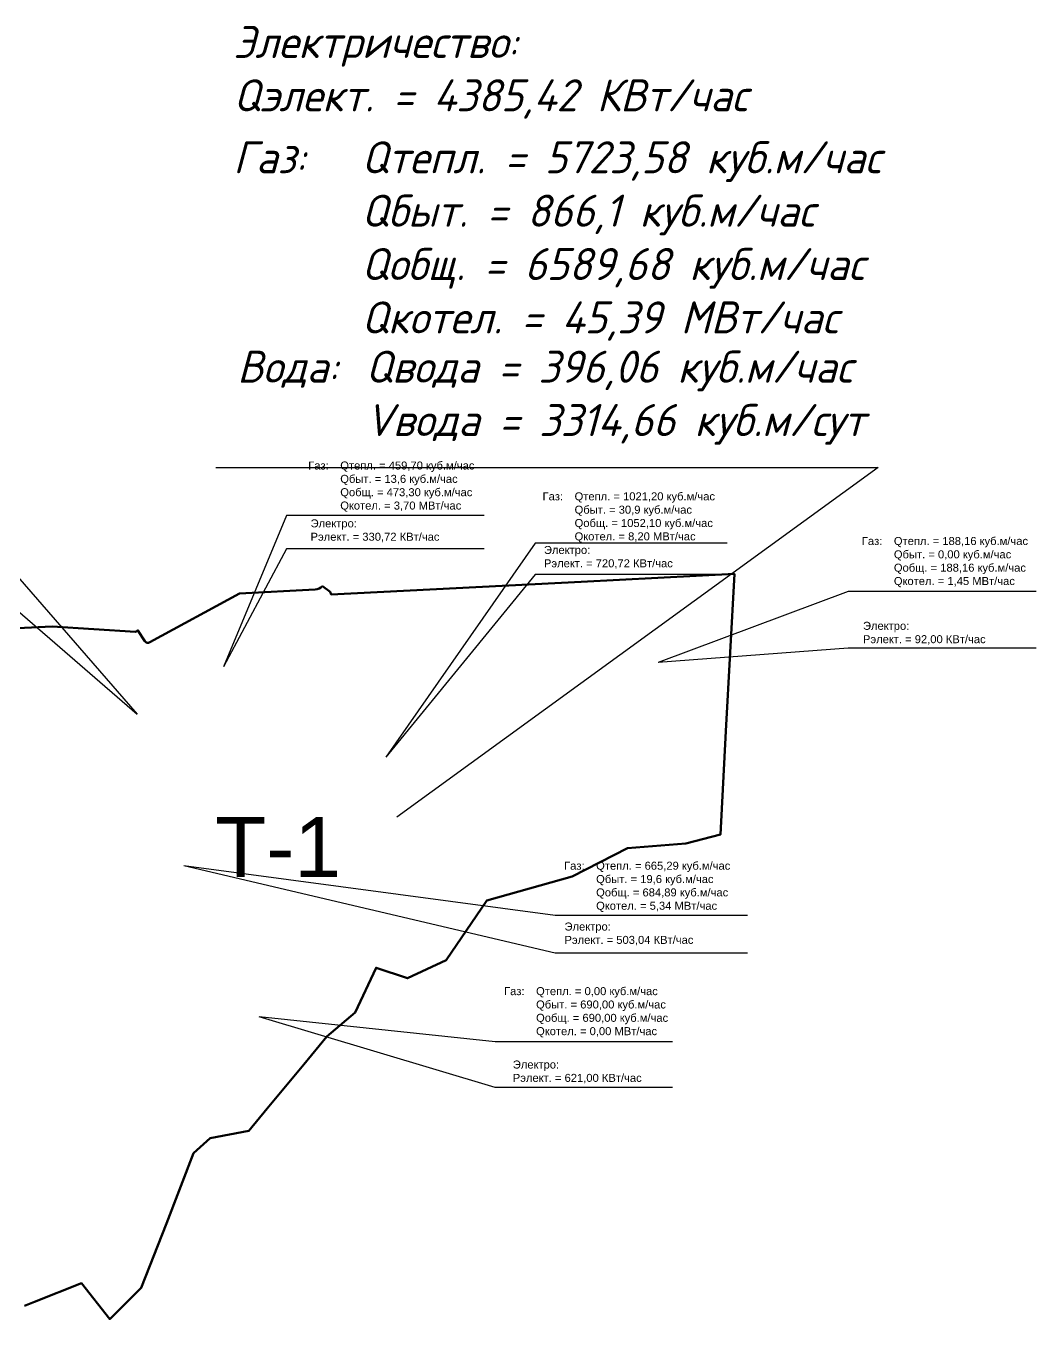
# Model space of a CAD drawing. Header units: millimetres. Extents: x 2241950 to 2245827, y 377271 to 382413.
# Drawn here: x 2244565 to 2245827, y 378008 to 379623 of the extents above; entities that cross this region are included whole.
import ezdxf

# ---------------------------------------------------------------- set-up
doc = ezdxf.new("R2010")
doc.units = ezdxf.units.MM
for name, color, linetype in [('информация_газ', 250, 'Continuous'), ('информация_электричество', 250, 'Continuous'), ('потребность_вода', 250, 'Continuous'), ('потребность_газ', 250, 'Continuous')]:
    doc.layers.add(name, color=color, linetype=linetype)
for name, color, linetype, lineweight in [('потребность_электрика', 250, 'Continuous', 80), ('территории_инфраструктура_подписи', 231, 'Continuous', 80), ('территория_инфраструктура', 231, 'Continuous', 80)]:
    doc.layers.add(name, color=color, linetype=linetype, lineweight=lineweight)
doc.styles.add('GOST-2.304_Type-B_italic', font='GOST Common Italic.ttf')
doc.styles.get("Standard").update_dxf_attribs({"font": 'arial.ttf'})

msp = doc.modelspace()

# ---------------------------------------------------------------- linework, layer by layer
at = {"layer": 'информация_газ'}
for points in [[(2245137.4, 379011.7), (2244890.6, 379011.7), (2244811.7, 378822.3)], [(2245441.1, 378977), (2245201, 378977), (2245014.6, 378709.7)], [(2244319.3, 378935.3), (2244554.7, 378935.3), (2244704.1, 378763.4)], [(2245826.9, 378916.4), (2245592, 378916.4), (2245354.9, 378827.7)], [(2245466.5, 378511.6), (2245226.2, 378511.6), (2244762.4, 378573.8)], [(2245372.6, 378354.1), (2245151.3, 378354.1), (2244856.5, 378385.2)]]:
    msp.add_lwpolyline(points, dxfattribs=at)
at = {"layer": 'информация_электричество'}
for points in [[(2245137.4, 378969.8), (2244890.6, 378969.8), (2244811.7, 378822.3)], [(2245441.1, 378938), (2245201, 378938), (2245014.6, 378709.7)], [(2244319.3, 378892.8), (2244554.7, 378892.8), (2244704.1, 378763.4)], [(2245826.9, 378845.7), (2245592, 378845.7), (2245354.9, 378827.7)], [(2245466.5, 378464.8), (2245226.2, 378464.8), (2244762.4, 378573.8)], [(2245372.6, 378296.9), (2245151.3, 378296.9), (2244856.5, 378385.2)]]:
    msp.add_lwpolyline(points, dxfattribs=at)
at = {"layer": 'потребность_газ'}
msp.add_lwpolyline([(2244802.2, 379071.4), (2245629.5, 379071.4), (2245028.4, 378634.7)], dxfattribs=at)
at = {"layer": 'территория_инфраструктура'}
msp.add_lwpolyline([(2244502, 378868.4), (2244598, 378872.9), (2244701.9, 378866.1), (2244705, 378868), (2244713.5, 378854.5, 0.373539), (2244719.9, 378853.1), (2244831.7, 378914.2), (2244926.2, 378919, 0.177984), (2244935.7, 378923.1), (2244945, 378916.2), (2244946.5, 378912.8), (2245258.8, 378928.7), (2245450, 378938.5), (2245439.4, 378742.1), (2245432.5, 378612.9), (2245389.2, 378601.7), (2245316.3, 378596), (2245247.2, 378560.5), (2245140.7, 378530.7), (2245090.2, 378455.9), (2245041.6, 378433.5), (2245002.4, 378446.6), (2244976.2, 378390.5), (2244940.8, 378360.6), (2244912, 378325.8), (2244866.4, 378270.5), (2244843.6, 378242.9), (2244795, 378233.6), (2244774.5, 378214.9), (2244740.8, 378127.1), (2244709.1, 378046.8), (2244669.8, 378007.5), (2244634.3, 378052.3), (2244575.7, 378029.2), (2244563.3, 378024.3)], format="xyb", dxfattribs=at)

# ---------------------------------------------------------------- texts
at = {"layer": 'информация_газ', "char_height": 10, "attachment_point": 1}
for s, insert in [('Газ: ^IQтепл. = 459,70 куб.м/час\\P^IQбыт. = 13,6 куб.м/час\\P^IQобщ. = 473,30 куб.м/час\\P^IQкотел. = 3,70 МВт/час', (2244917.7, 379079)), ('Газ: ^IQтепл. = 1021,20 куб.м/час\\P^IQбыт. = 30,9 куб.м/час\\P^IQобщ. = 1052,10 куб.м/час\\P^IQкотел. = 8,20 МВт/час', (2245210.4, 379040.5)), ('Газ: ^IQтепл. = 188,16 куб.м/час\\P^IQбыт. = 0,00 куб.м/час\\P^IQобщ. = 188,16 куб.м/час\\P^IQкотел. = 1,45 МВт/час', (2245609.2, 378984.7)), ('Газ: ^IQтепл. = 665,29 куб.м/час\\P^IQбыт. = 19,6 куб.м/час\\P^IQобщ. = 684,89 куб.м/час\\P^IQкотел. = 5,34 МВт/час', (2245237.3, 378579)), ('Газ: ^IQтепл. = 0,00 куб.м/час\\P^IQбыт. = 690,00 куб.м/час\\P^IQобщ. = 690,00 куб.м/час\\P^IQкотел. = 0,00 МВт/час', (2245162.3, 378422.3))]:
    msp.add_mtext_dynamic_manual_height_columns(s, width=377.606, gutter_width=12.5, heights=[111.9], dxfattribs=dict(at, insert=insert))
at = {"layer": 'информация_электричество', "char_height": 10, "attachment_point": 1}
for s, heights, insert in [('Электро: ^I\\PPэлект. = 330,72 КВт/час', [32.9], (2244920.6, 379006.7)), ('Электро: ^I\\PPэлект. = 720,72 КВт/час', [34.5], (2245212.1, 378973.5)), ('Электро: ^I\\PPэлект. = 92,00 КВт/час', [34.5], (2245610.6, 378878.7)), ('Электро: ^I\\PPэлект. = 503,04 КВт/час', [33.7], (2245237.8, 378503)), ('Электро: ^I\\PPэлект. = 621,00 КВт/час', [33.7], (2245173.2, 378330.6))]:
    msp.add_mtext_dynamic_manual_height_columns(s, width=377.606, gutter_width=12.5, heights=heights, dxfattribs=dict(at, insert=insert))
at = {"layer": 'потребность_вода', "insert": (2244829.1, 379217.5), "char_height": 40, "attachment_point": 1, "style": 'GOST-2.304_Type-B_italic'}
msp.add_mtext_dynamic_manual_height_columns('Вода: ^IQвода = 396,06 куб.м/час\\P^IVвода = 3314,66 куб.м/сут', width=909.794, gutter_width=252.5, heights=[249.2], dxfattribs=at)
at = {"layer": 'потребность_газ', "insert": (2244824, 379479.1), "char_height": 40, "attachment_point": 1, "style": 'GOST-2.304_Type-B_italic'}
msp.add_mtext_dynamic_manual_height_columns('Газ: ^IQтепл. = 5723,58 куб.м/час\\P^IQбыт. = 866,1 куб.м/час\\P^IQобщ. = 6589,68 куб.м/час\\P^IQкотел. = 45,39 МВт/час', width=909.794, gutter_width=252.5, heights=[249.2], dxfattribs=at)
at = {"layer": 'потребность_электрика', "insert": (2244824, 379623.2), "char_height": 40, "attachment_point": 1, "style": 'GOST-2.304_Type-B_italic'}
msp.add_mtext_dynamic_manual_height_columns('Электричество: ^I\\PQэлект. = 4385,42 КВт/час', width=1182.159, gutter_width=252.5, heights=[153.2], dxfattribs=at)
at = {"layer": 'территории_инфраструктура_подписи', "insert": (2244801.4, 378634.7), "char_height": 75, "attachment_point": 1}
msp.add_mtext_dynamic_manual_height_columns('Т-1', width=572.707, gutter_width=252.5, heights=[144.7], dxfattribs=at)

doc.saveas('drawing.dxf')
